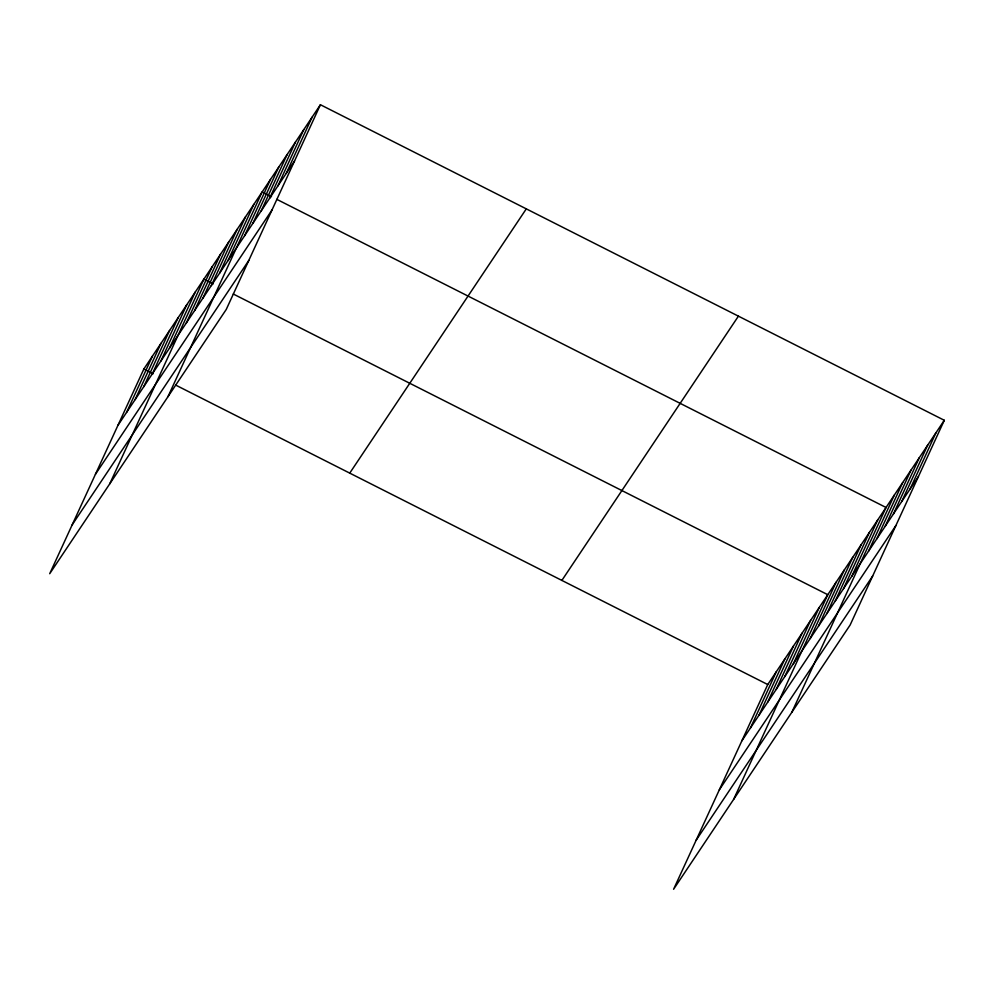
<?xml version="1.0" encoding="UTF-8"?>
<svg xmlns="http://www.w3.org/2000/svg" width="994" height="994" viewBox="0 0 994 994"><rect width="100%" height="100%" fill="white"/><g stroke="black" fill="none" stroke-linecap="round" stroke-linejoin="round"><path stroke-width="1.49" d="M320.416 104.73L143.857 368.998L49.7 573.712L226.247 309.457L320.416 104.73L944.3 420.288L850.143 625.002L673.584 889.27L767.753 684.543L944.3 420.288M126.561 412.423L152.442 356.163M135.134 399.588L161.016 343.328M143.708 386.753L169.589 330.493M152.281 373.918L178.162 317.645M160.854 361.083L186.735 304.81M169.44 348.248L195.309 291.975M109.725 483.867L203.894 279.14L213.25 283.874M186.338 322.951L212.207 266.69M194.662 310.488L220.531 254.228M202.975 298.038L228.856 241.766M211.3 285.576L237.181 229.316M219.624 273.114L245.506 216.854M227.949 260.664L253.83 204.391M167.986 396.656L262.155 191.941L271.511 196.675M244.599 235.74L270.48 179.479M252.923 223.29L278.792 167.017M261.236 210.827L287.117 154.567M269.56 198.365L295.442 142.105M277.885 185.915L303.766 129.642M286.21 173.453L312.091 117.193M750.445 727.981L776.326 671.708M759.018 715.146L784.9 658.873M767.592 702.298L793.473 646.038M776.177 689.463L802.046 633.203M784.751 676.628L810.632 620.368M793.324 663.793L819.205 607.533M733.609 799.424L827.778 594.698L233.304 294.025M810.222 638.508L836.103 582.236M818.547 626.046L844.428 569.786M826.871 613.584L852.74 557.323M835.196 601.134L861.065 544.861M843.508 588.672L869.39 532.411M851.833 576.209L877.714 519.949M791.87 712.213L886.039 507.487L276.854 199.372M868.483 551.297L894.364 495.037M876.807 538.835L902.689 482.575M885.132 526.385L911.013 470.112M893.457 513.923L919.326 457.662M901.769 501.461L927.65 445.2M910.094 489.011L935.975 432.738M117.988 425.258L294.535 160.991M95.449 474.25L271.996 209.982M72.239 524.72L248.786 260.465M349.739 473.132L526.298 208.864M561.871 580.409L738.418 316.154M741.872 740.816L918.419 476.548M719.333 789.808L895.892 525.54M696.123 840.278L872.67 576.011M143.857 368.998L153.225 373.732M175.95 385.225L767.753 684.543"/></g></svg>
